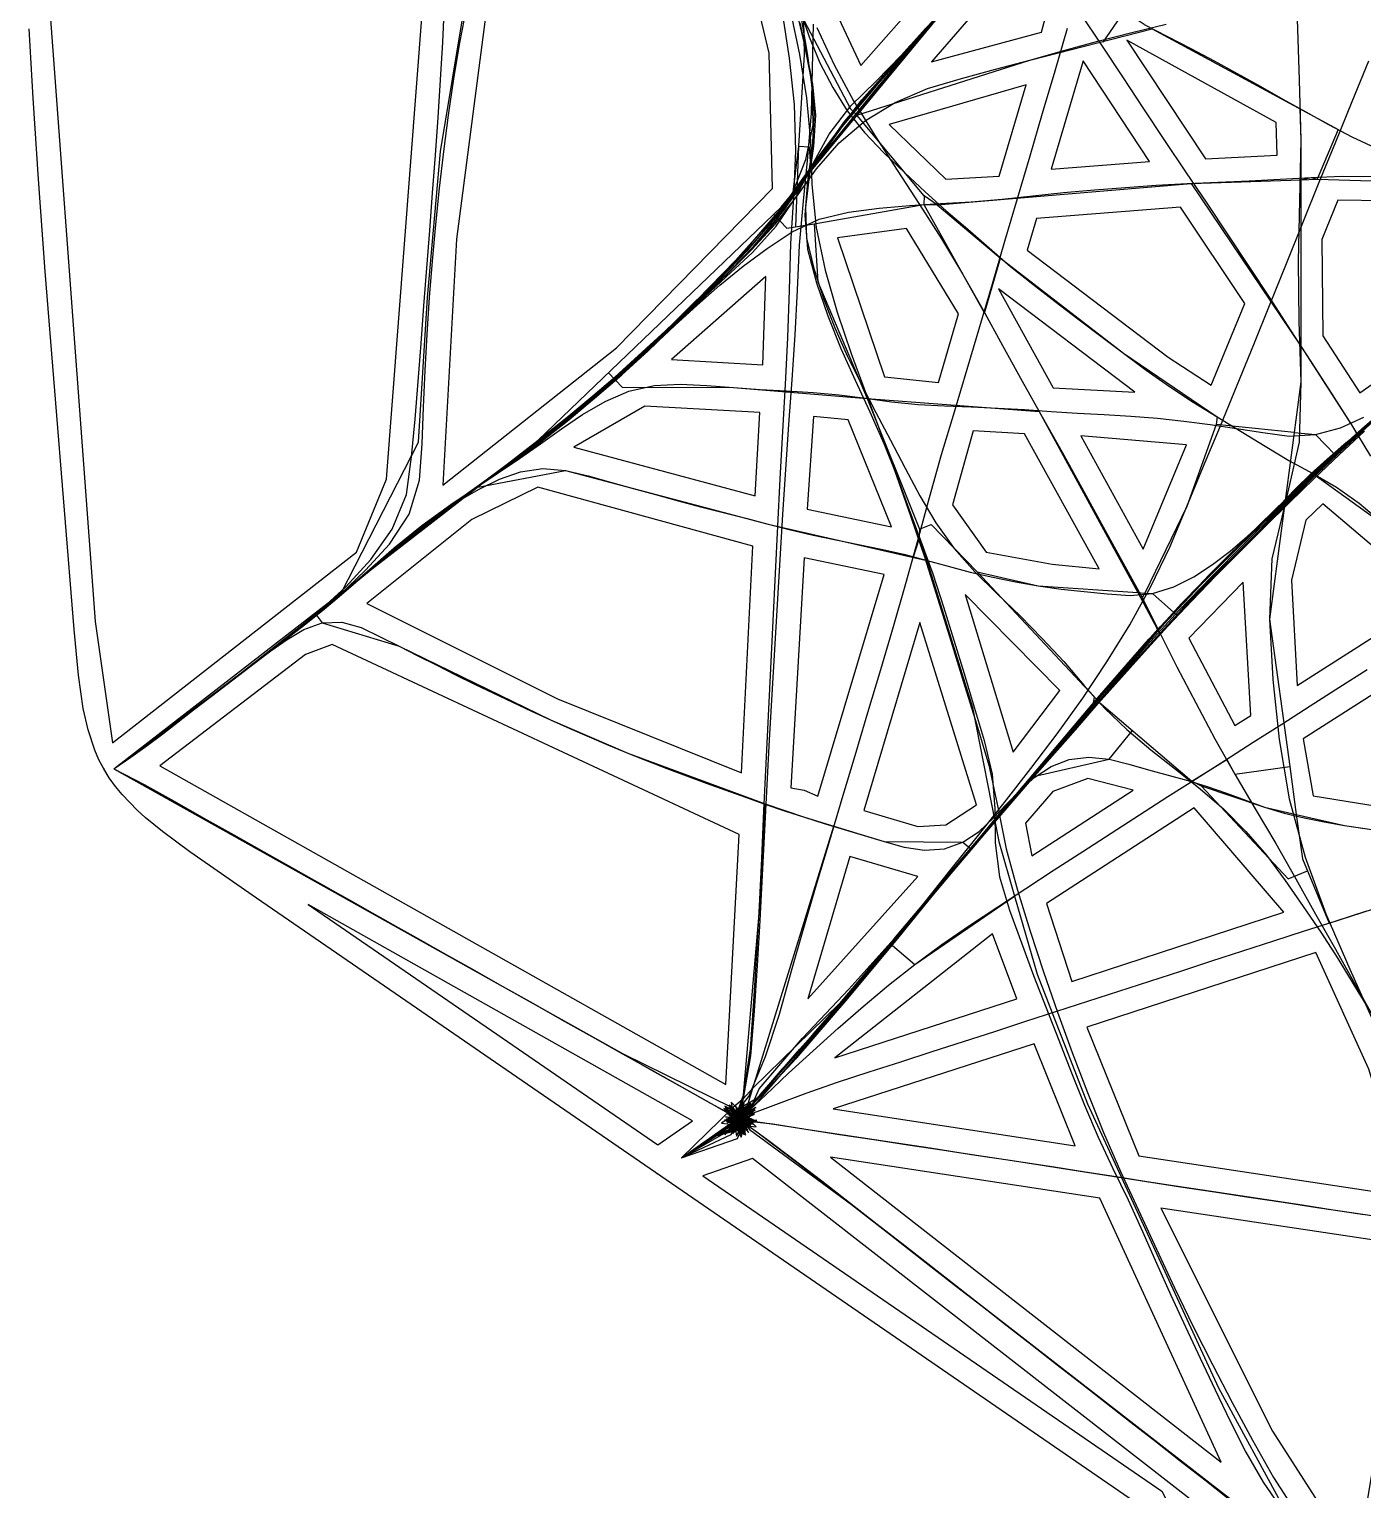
# Model space of a CAD drawing. Header units: metres. Extents: x 465982 to 489928, y 209046 to 231790.
# Drawn here: x 465996 to 469727, y 211962 to 216048 of the extents above; entities that cross this region are included whole.
import ezdxf

# ---------------------------------------------------------------- set-up
doc = ezdxf.new("R2010")
doc.units = ezdxf.units.M
for name, color, linetype in [('ANCHORS_OUTSIDE', 30, 'CONTINUOUS'), ('CELL', 1, 'CONTINUOUS'), ('WOOL_PARCELS', 32, 'CONTINUOUS'), ('WOOL_ROADS_L1', 30, 'CONTINUOUS'), ('WOOL_ROADS_L2', 94, 'CONTINUOUS'), ('WOOL_THREADS', 8, 'CONTINUOUS')]:
    doc.layers.add(name, color=color, linetype=linetype)

msp = doc.modelspace()

# ---------------------------------------------------------------- linework, layer by layer
at = {"layer": 'ANCHORS_OUTSIDE'}
for p in [(466204.87, 213978.6), (467753.828, 212845.966)]:
    msp.add_point(p, dxfattribs=at)
at = {"layer": 'CELL'}
msp.add_lwpolyline([(469102.9, 211918.48), (466631.87, 213617.31), (466445.94, 213746.5), (466368.99, 213803.42), (466320.6, 213843.02), (466297.79, 213863.61), (466255.92, 213906.92), (466237.2, 213929.85), (466220.16, 213953.73), (466204.87, 213978.6), (466191.35, 214004.49), (466179.57, 214031.38), (466160.84, 214087.93), (466147.47, 214147.57), (466134.13, 214240.93), (466122.16, 214368.91), (466040.84, 215370.47), (466021.74, 215629.13), (466006.92, 215855.58), (465996.15, 216049.79)], dxfattribs=at)
at = {"layer": 'WOOL_PARCELS'}
for points in [[(466228.987, 214052.098), (466912.104, 214585.482), (466996.104, 214789.184), (467096.611, 216104.144), (467059.265, 217641.478), (467007.015, 217883.869), (466839.611, 218045.415), (466686.237, 218079.959), (466386.252, 218044.647), (466010.471, 216694.172), (466180.521, 214391.293)], [(467153.148, 214772.806), (467638.658, 215156.524), (468075.852, 215602.976), (468066.03, 215981.611), (467933.584, 216535.77), (467793.674, 216897.535), (467617.613, 217242.124), (467590.96, 217121.899), (467279.53, 216134.273), (467191.605, 215460.649)], [(468323.043, 215946.967), (468627.657, 216293.006), (468289.99, 216461.814), (468253.958, 216094.387)], [(468520.087, 215957.091), (468827.869, 216040.322), (468846.054, 216105.893), (468758.479, 216232.58)], [(469286.876, 215685.618), (469487.249, 215695.459), (469484.713, 215787.587), (469067.019, 216017.402)], [(468855.299, 215656.581), (469130.178, 215678.504), (468944.453, 215959.542)], [(468560.128, 215628.464), (468709.726, 215637.241), (468784.699, 215892.915), (468402.151, 215781.599)], [(469718.798, 215031.243), (469904.387, 215161.83), (469869.333, 215561.711), (469788.74, 215568.155), (469657.023, 215569.762), (469612.15, 215459.714), (469615.202, 215190.114)], [(469182.826, 215130.412), (469302.96, 215052.593), (469396.509, 215281.355), (469217.228, 215550.634), (468814.219, 215518.491), (468787.859, 215430.098)], [(468539.543, 215060.338), (468595.928, 215252.38), (468449.927, 215490.515), (468257.23, 215464.291), (468388.412, 215075.618)], [(468048.591, 215109.615), (468056.78, 215356.083), (467793.185, 215124.077)], [(469088.865, 215033.014), (468707.774, 215322.171), (468861.09, 215045.388)], [(468027.302, 214742.392), (468040, 214975.499), (467718.278, 214993.717), (467519.504, 214878.591)], [(468408.048, 214656.231), (468287.237, 214955.672), (468190.222, 214964.388), (468172.736, 214705.241)], [(468857.837, 214552.019), (468988.936, 214538.399), (468780.715, 214916.661), (468637.219, 214924.866), (468578.638, 214717.544), (468673.289, 214585.27)], [(469112.119, 214593.296), (469233.674, 214885.791), (468937.665, 214910.215)], [(467989.005, 213967.789), (468020.567, 214601.93), (467419.01, 214766.791), (467234.761, 214676.677), (466941.053, 214441.437), (467473.826, 214174.891)], [(469543.295, 214211.904), (469820.908, 214389.031), (469824.937, 214541.849), (469614.695, 214720.751), (469567.163, 214674.512), (469526.994, 214506.507)], [(468163.708, 213918.883), (468202.561, 213902.133), (468387.693, 214522.787), (468163.763, 214569.215), (468127.063, 213926.044)], [(469368.875, 214100.194), (469413.308, 214128.693), (469392.675, 214501.572), (469240.451, 214344.499)], [(468748.55, 214025.954), (468879.522, 214197.939), (468614.327, 214467.197)], [(468481.821, 213817.547), (468560.129, 213822.609), (468645.852, 213878.674), (468488.142, 214388.886), (468330.868, 213862.614)], [(467945.3, 213095.859), (467982.183, 213795.46), (466843.218, 214326.433), (466769.015, 214299.138), (466361.439, 213987.674)], [(469801.762, 213868.69), (469810.301, 214222.819), (469560.333, 214063.405), (469587.756, 213903.84)], [(468801.175, 213735.627), (469084.822, 213919.452), (468957.408, 213952.32), (468859.829, 213915.411), (468783.224, 213826.954)], [(468913.156, 213384.304), (469505.785, 213577.718), (469254.858, 213869.509), (468841.959, 213601.917)], [(468174.145, 213335.963), (468481.632, 213677.357), (468291.694, 213734.061)], [(467755.099, 212926.633), (467851.965, 212994.652), (466776.316, 213599.545)], [(468250.204, 213170.367), (468759.146, 213335.166), (468690.543, 213517.062)], [(469852.032, 212782.138), (469743.565, 213138.499), (469595.453, 213465.62), (468955.006, 213256.6), (469100.038, 212895.929)], [(468921.949, 212924.363), (468807.656, 213209.493), (468244.867, 213027.525)], [(469747.629, 210839.884), (470172.041, 211649.243), (469753.251, 211539.252), (468019.206, 212888.404), (467880.732, 212840.26), (469164.407, 211957.735)], [(469331.126, 212039.574), (468991.049, 212777.61), (468237.467, 212892.551)], [(469711.247, 211756.303), (469858.593, 212645.059), (469161.682, 212750.055), (469474.385, 212126.248)]]:
    msp.add_lwpolyline(points, close=True, dxfattribs=at)
at = {"layer": 'WOOL_ROADS_L1'}
for points in [[(466232.993, 213979.307), (467420.291, 214898.749), (468099.41, 215550.849), (468580.187, 216131.993), (468735.063, 216305.869), (469090.35, 216694.874), (469626.413, 217233.225), (470207.66, 217717.548), (470221.647, 217733.05), (470499.558, 217888.681), (471025.266, 218196.893), (471557.602, 218429.884), (471722.456, 218513.099), (471987.552, 218654.72)], [(470829.526, 216057.184), (470763.686, 215880.378), (470721.544, 215896.431), (470559.75, 215726.973), (470503.228, 215659.765), (470324.228, 215489.149), (470310.547, 215466.563), (470254.623, 215407.393), (469750.799, 214948.937), (469712.962, 214912.051), (469649.22, 214857.842), (469507.054, 214711.321), (469264.293, 214474.664), (468989.596, 214165.285), (468970.908, 214152.431), (468805.578, 213958.035), (468697.766, 213837.66), (468263.276, 213322.369), (468020.871, 213085.908), (467993.885, 213056.173), (467964.184, 213030.61), (467820.512, 212890.461)]]:
    msp.add_lwpolyline(points, dxfattribs=at)
at = {"layer": 'WOOL_ROADS_L2'}
for points in [[(466868.48, 214470.586), (467084.884, 214892.982), (467110.334, 215298.019), (467146.911, 215706.471), (467213.951, 216111.3), (467239.222, 216199.971)], [(469115.147, 216061.375), (469059.573, 216098.586), (468999.192, 216011.627)], [(468148.787, 215721.296), (468164.683, 215977.928), (468162.723, 216073.988)], [(468162.723, 216073.988), (468293.951, 215825.215)], [(468311.447, 215807.533), (468795.275, 215961.901), (469137.615, 216049.553)], [(469137.615, 216049.553), (469658.293, 215767.804), (469599.007, 215628.736)], [(468293.951, 215825.215), (468311.447, 215807.533)], [(468499.686, 215582.585), (468311.447, 215807.533)], [(469550.526, 215826.469), (469553.306, 215737.661)], [(468133.711, 215592.311), (468148.787, 215721.296)], [(468140.424, 215495.757), (468148.787, 215721.296)], [(468148.787, 215721.296), (468178.413, 215718.917)], [(468178.413, 215718.917), (468182.751, 215651.589)], [(469553.306, 215737.661), (469553.289, 215627.162)], [(469553.289, 215627.162), (469582.525, 215633.838), (469599.007, 215628.736)], [(468536.022, 215556.766), (469246.978, 215617.075)], [(469246.978, 215617.075), (469553.289, 215627.162)], [(469246.978, 215617.075), (469553.218, 215161.298)], [(469553.289, 215627.162), (469553.218, 215161.298)], [(469553.289, 215627.162), (469599.007, 215628.736)], [(469599.007, 215628.736), (469903.051, 215619.721)], [(468192.261, 215504.013), (468498.708, 215557.709)], [(468536.022, 215556.766), (468499.686, 215582.585), (468498.708, 215557.709)], [(468498.708, 215557.709), (468536.022, 215556.766)], [(468498.708, 215557.709), (468668.456, 215253.403), (468713.671, 215408.009)], [(468536.022, 215556.766), (468713.671, 215408.009)], [(468078.146, 215530.432), (468115.286, 215491.753), (468192.261, 215504.013)], [(468192.261, 215504.013), (468202.715, 215341.786), (468340.44, 215015.286)], [(468713.671, 215408.009), (469057.107, 215141.694), (469319.297, 214963.578)], [(469553.218, 215161.298), (469553.203, 215061.674), (469534.574, 214920.246)], [(469553.218, 215161.298), (469694.891, 214941.559)], [(467616.278, 215086.939), (467654.871, 215046.747), (467966.358, 215046.025), (468340.44, 215015.286)], [(468340.44, 215015.286), (468821.73, 214978.631), (469097.538, 214472.036)], [(468340.44, 215015.286), (468486.77, 214649.995)], [(469534.574, 214920.246), (469317.139, 214942.325), (469234.462, 214712.596), (469116.895, 214470.733)], [(469319.297, 214963.578), (469317.139, 214942.325)], [(469694.891, 214941.559), (469712.962, 214912.051)], [(469534.574, 214920.246), (469465.726, 214397.563), (469522.433, 213985.701)], [(469534.574, 214920.246), (469594.296, 214914.182), (469649.22, 214857.842)], [(467251.005, 214767.227), (467496.002, 214814.149), (468063.403, 214663.619), (468507.161, 214562.076), (468634.715, 214150.464), (468708.748, 213775.398), (468752.885, 213622.757)], [(469593.464, 214800.844), (469841.051, 214622.822)], [(468486.77, 214649.995), (468519.512, 214662.161), (468648.419, 214529.753)], [(468507.161, 214562.076), (468486.162, 214623.411), (468468.842, 214570.844)], [(468486.77, 214649.995), (468486.162, 214623.411)], [(468648.419, 214529.753), (468818.554, 214490.822), (469097.538, 214472.036)], [(468648.419, 214529.753), (468975.756, 214180.376)], [(469097.538, 214472.036), (469116.895, 214470.733)], [(469097.538, 214472.036), (469159.334, 214356.454)], [(469108.009, 214452.452), (469116.895, 214470.733)], [(469116.895, 214470.733), (469138.705, 214469.264), (469206.249, 214409.292)], [(466795.726, 214413.664), (466815.537, 214387.846), (467030.966, 214322.097), (467454.814, 214115.984), (467670.724, 214023.319), (468055.291, 213881.193)], [(468989.596, 214165.285), (468975.756, 214180.376), (468970.908, 214152.431)], [(468989.596, 214165.285), (469248.914, 213944.621)], [(469017.123, 214006.308), (469082.825, 214085.953)], [(468805.578, 213958.035), (469017.123, 214006.308)], [(469248.914, 213944.621), (469346.94, 214005.559), (469368.862, 213964.557), (469522.433, 213985.701)], [(466232.993, 213979.307), (467655.686, 213182.15)], [(469522.433, 213985.701), (469540.88, 213851.728)], [(469248.914, 213944.621), (469274.288, 213931.143)], [(469274.288, 213931.143), (469518.485, 213671.289)], [(469274.288, 213931.143), (469452.36, 213872.109)], [(467993.885, 213056.173), (468040.205, 213595.087), (468055.291, 213881.193)], [(468055.291, 213881.193), (468164.71, 213843.639)], [(468164.71, 213843.639), (468247.518, 213818.343)], [(469452.36, 213872.109), (469540.88, 213851.728)], [(469540.88, 213851.728), (469557.959, 213727.679), (469632.996, 213547.314), (469880.466, 213627.402)], [(469540.88, 213851.728), (469675.939, 213820.631), (469878.042, 213790.481)], [(468020.871, 213085.908), (468247.518, 213818.343)], [(468247.518, 213818.343), (468387.544, 213775.57), (468608.323, 213773.841), (468629.642, 213755.821)], [(469518.485, 213671.289), (469572.134, 213693.608)], [(468405.019, 213490.067), (468473.799, 213431.932), (468752.885, 213622.757)], [(468752.885, 213622.757), (468815.976, 213404.567), (468956.983, 213041.371), (469323.04, 212246.785), (469508.6, 211905.805), (469538.676, 211869.699)], [(467655.686, 213182.15), (467964.184, 213030.61)], [(468007.167, 213042.566), (468020.871, 213085.908)], [(467964.184, 213030.61), (467991.846, 212998.998)], [(467991.846, 212998.998), (468007.167, 213042.566)], [(467971.917, 213007.443), (467947.102, 213013.947)], [(467971.917, 213007.443), (467991.846, 212998.998)], [(467991.846, 212998.998), (468011.198, 212969.673), (468296.641, 212760.179), (469492.129, 211830.926)]]:
    msp.add_lwpolyline(points, dxfattribs=at)
at = {"layer": 'WOOL_THREADS'}
for points in [[(467820.512, 212890.461), (467993.762, 213012.118), (468143.751, 213170.532), (468286.456, 213336.47), (468426.237, 213504.536), (468563.783, 213674.591), (468702.824, 213843.093), (468844.331, 214009.447), (468985.047, 214176.384), (469128.312, 214341.345), (469277.814, 214500.565), (469433.511, 214654.004), (469590.906, 214805.392), (469753.199, 214951.739), (469917.267, 215096.379), (470077.538, 215245.205), (470238.673, 215393.133), (470401.186, 215538.795), (470559.677, 215689.395), (470693.896, 215861.492), (470813.089, 216044.479), (470922.692, 216233.212)], [(466232.993, 213979.307), (466396.541, 214101.109), (466559.034, 214224.144), (466720.132, 214348.765), (466878.657, 214476.48), (467036.346, 214606.103), (467197.931, 214730.826), (467362.373, 214852.519), (467522.958, 214979.436), (467678.832, 215112.632), (467828.076, 215253.916), (467972.056, 215400.946), (468108.649, 215554.802), (468233.655, 215717.623), (468363.625, 215876.329), (468496.815, 216032.883), (468631.178, 216188.154)], [(466232.993, 213979.307), (466370.47, 214079.974), (466505.884, 214182.603), (466640.869, 214286.284), (466775.055, 214391.33), (466906.665, 214499.101), (467037.794, 214607.816), (467172.43, 214712.18), (467310.256, 214812.804), (467446.501, 214915.646), (467578.883, 215023.682), (467707.48, 215136.131), (467831.41, 215253.63), (467952.235, 215374.475), (468067.758, 215500.541), (468171.005, 215636.407), (468270.808, 215774.902), (468380.575, 215906.265), (468493.516, 216035.981), (468606.559, 216165.24)], [(466232.993, 213979.307), (466357.182, 214070.039), (466479.121, 214162.172), (466600.649, 214255.042), (466721.193, 214348.569), (466839.815, 214444.378), (466956.278, 214542.888), (467074.172, 214639.806), (467195.979, 214731.424), (467320.429, 214820.114), (467443.093, 214911.354), (467562.128, 215007.478), (467677.893, 215107.39), (467789.716, 215212.192), (467899.536, 215319.351), (468006.477, 215429.945), (468106.186, 215546.712), (468194.032, 215672.467), (468283.795, 215797.27), (468384.149, 215913.991), (468487.272, 216028.927), (468589.945, 216144.204)], [(466232.993, 213979.307), (466383.706, 214091.439), (466533.247, 214204.379), (466681.572, 214318.577), (466828.014, 214435.017), (466972.673, 214554.467), (467119.536, 214671.667), (467270.793, 214783.925), (467421.569, 214897.343), (467568.283, 215016.555), (467710.47, 215140.822), (467846.939, 215271.236), (467978.409, 215406.286), (468101.773, 215548.669), (468212.044, 215701.206), (468325.841, 215851.077), (468451.705, 215992.304), (468578.66, 216133.309)], [(466232.993, 213979.307), (466317.233, 214040.161), (466399.311, 214101.849), (466481.023, 214163.969), (466562.809, 214226.388), (466644.45, 214288.997), (466725.831, 214352.407), (466805.493, 214417.918), (466881.679, 214487.87), (466951.909, 214564.415), (467011.312, 214649.808), (467051.187, 214746.504), (467065.894, 214851.632), (467075.669, 214957.315), (467084.263, 215063.006), (467092.48, 215168.637), (467100.568, 215274.194), (467108.627, 215379.679), (467116.685, 215485.101), (467124.704, 215590.468), (467132.581, 215695.792), (467140.14, 215801.093), (467147.11, 215906.391), (467153.119, 216011.712), (467157.672, 216117.081)], [(466232.993, 213979.307), (466314.811, 214038.298), (466394.36, 214098.053), (466473.555, 214158.253), (466552.752, 214218.665), (466631.835, 214279.137), (466710.865, 214339.926), (466788.963, 214401.518), (466864.865, 214465.982), (466937.261, 214534.385), (467004.503, 214607.898), (467059.071, 214691.2), (467088.156, 214786.946), (467095.112, 214888.756), (467099.152, 214990.91), (467103.759, 215093.119), (467109.473, 215195.336), (467116.349, 215297.55), (467124.383, 215399.735), (467133.597, 215501.86), (467144.049, 215603.894), (467155.841, 215705.804), (467169.12, 215807.541), (467184.094, 215909.048), (467201.056, 216010.242), (467220.404, 216110.993)], [(467820.512, 212890.461), (467928.54, 212960.646), (468025.41, 212994.042), (467939.094, 213028.281), (468000.167, 212954.201), (467991.665, 213048.394), (467961.216, 212957.86), (468018.329, 213034.518), (467946.67, 212972.041), (468027.088, 213024.717), (467946.333, 212975.695), (468025.684, 213031.973), (467959.345, 212967.63), (467994.441, 213065.847), (468014.012, 213195.379), (468023.739, 213328.584), (468031.886, 213461.934), (468038.909, 213595.162), (468045.335, 213728.409), (468051.491, 213861.349), (468057.622, 213994.077), (468064.189, 214127.023), (468070.82, 214259.89), (468077.428, 214392.66), (468083.988, 214525.373), (468090.226, 214657.719), (468097.188, 214790.004), (468104.398, 214922.355), (468111.473, 215054.294), (468118.364, 215186.151), (468122.737, 215317.741), (468127.159, 215448.544), (468135.149, 215578.111), (468140.353, 215707.621), (468136.983, 215837.544), (468123.449, 215967.003), (468103.338, 216095.231)], [(467820.512, 212890.461), (467983.629, 213002.214), (468120.826, 213146.133), (468251.753, 213298.654), (468381.676, 213452.42), (468509.95, 213607.971), (468637.832, 213764.024), (468766.659, 213918.656), (468897.999, 214071.058), (469027.714, 214224.687), (469159.586, 214376.414), (469297.565, 214522.242), (469439.739, 214663.753), (469583.469, 214803.524), (469732.603, 214937.475), (469885.193, 215068.239), (470034.775, 215202.905), (470183.594, 215338.681), (470334.741, 215472.25), (470487.309, 215604.444), (470623.545, 215751.727), (470737.412, 215916.594), (470840.924, 216088.324)], [(468126.035, 216097.226), (468150.679, 215977.39), (468170.749, 215856.754), (468181.39, 215735.533), (468185.607, 215614.298), (468197.328, 215493.782), (468223.244, 215374.619), (468256.239, 215257.111), (468295.291, 215141.405), (468337.494, 215027.05), (468380.711, 214913.275), (468422.694, 214798.918), (468462.597, 214683.974), (468501.346, 214568.932), (468538.51, 214453.451), (468574.449, 214337.334), (468610.285, 214221.265), (468646.161, 214105.202), (468680.734, 213988.83), (468705.859, 213872.159), (468728.799, 213755.456), (468761.227, 213639.909), (468796.367, 213525.181), (468833.702, 213411.066), (468872.729, 213297.89), (468913.561, 213185.308), (468956.34, 213073.181), (469001.082, 212961.914), (469049.231, 212852.499), (469099.728, 212744.148), (469149.526, 212635.189), (469200.294, 212526.806), (469252.404, 212419.134), (469306.008, 212312.199), (469361.2, 212206.001), (469418.232, 212100.771), (469477.455, 211996.838), (469541.874, 211896.225)], [(468141.677, 216102.438), (468163.672, 216007.091), (468182.504, 215911.212), (468192.288, 215814.402), (468186.83, 215718.291), (468173.782, 215623.349), (468165.906, 215528.215), (468173.032, 215432.499), (468198.569, 215338.482), (468230.419, 215246.206), (468266.628, 215155.382), (468306.534, 215066.331), (468347.428, 214977.946), (468386.645, 214888.868), (468423.164, 214798.353), (468456.973, 214706.86), (468490.491, 214615.695), (468523.637, 214524.457), (468554.321, 214432.128), (468583.086, 214338.744), (468611.59, 214245.31), (468639.988, 214151.954), (468667.463, 214058.359), (468690.511, 213963.804), (468697.966, 213868.096), (468698.038, 213772.428), (468710.838, 213677.221), (468738.875, 213584.051), (468771.671, 213492.366), (468806.144, 213400.962), (468841.1, 213310.006), (468876.723, 213219.454), (468912.419, 213128.733), (468948.678, 213038.276), (468986.378, 212948.336), (469027.926, 212860.474), (469070.473, 212773.295), (469110.703, 212684.744), (469150.031, 212595.58), (469189.91, 212506.601), (469230.716, 212418.042), (469272.144, 212329.835), (469313.825, 212241.873), (469356.086, 212154.198), (469399.596, 212067.188), (469448.255, 211983.153), (469502.77, 211902.911)], [(468153.462, 216100.435), (468178.387, 216026.508), (468207.929, 215954.283), (468244.057, 215885.444), (468284.329, 215819.626), (468332.84, 215759.22), (468387.376, 215702.341), (468444.458, 215647.008), (468502.619, 215593.069), (468561.803, 215540.475), (468621.778, 215488.748), (468681.567, 215436.649), (468741.668, 215384.672), (468803.548, 215334.684), (468866.751, 215286.079), (468930.143, 215237.792), (468993.586, 215189.654), (469057.107, 215141.694), (469120.877, 215094.082), (469185.867, 215048.383), (469252.355, 215005.314), (469319.297, 214963.578), (469386.632, 214922.734), (469453.882, 214881.659), (469520.158, 214841.341), (469587.222, 214805.332), (469653.343, 214767.41), (469716.383, 214722.449), (469776.08, 214671.65)], [(468936.753, 216091.555), (468995.774, 216003.301), (469054.613, 215914.721), (469113.301, 215825.915), (469172.058, 215737.245), (469231.189, 215649.091), (469290.528, 215561.203), (469349.634, 215473.007), (469408.511, 215384.574), (469466.507, 215295.79), (469523.995, 215206.856), (469581.874, 215118.208), (469639.699, 215029.529), (469694.891, 214941.559), (469748.479, 214853.34)], [(466232.993, 213979.307), (466343.698, 214059.84), (466452.35, 214141.848), (466560.329, 214224.183), (466668.013, 214306.776), (466774.932, 214390.229), (466879.289, 214476.347), (466982.533, 214564.706), (467087.59, 214650.739), (467196.248, 214731.811), (467307.423, 214810.136), (467417.035, 214890.56), (467523.514, 214975.302), (467628.192, 215062.868), (467730.053, 215153.368), (467829.012, 215247.223), (467927.002, 215342.487), (468022.746, 215439.969), (468109.597, 215544.907), (468185.752, 215657.707), (468264.093, 215769.192), (468351.969, 215873.636), (468442.531, 215976.123), (468532.572, 216079.421)], [(466232.993, 213979.307), (466314.818, 214038.381), (466394.444, 214098.197), (466473.727, 214158.449), (466553.003, 214218.933), (466632.164, 214279.525), (466711.283, 214340.457), (466789.629, 214402.056), (466866.452, 214465.778), (466941.944, 214531.18), (467018.095, 214595.974), (467096.164, 214658.511), (467176.601, 214717.851), (467258.88, 214775.039), (467341.138, 214832.497), (467421.478, 214891.97), (467500.22, 214953.965), (467577.202, 215018.184), (467653.085, 215083.703), (467727.617, 215151.168), (467800.333, 215220.677), (467872.823, 215290.324), (467945.112, 215359.762), (468016.095, 215430.426), (468080.4, 215506.625), (468132.512, 215591.308), (468169.114, 215683.505), (468189.115, 215780.998), (468187.866, 215880.915), (468173.45, 215980.16), (468157.074, 216079.031)], [(466232.993, 213979.307), (466311.871, 214036.297), (466388.555, 214093.839), (466464.708, 214151.633), (466540.579, 214209.449), (466616.282, 214267.289), (466691.799, 214325.226), (466766.675, 214383.537), (466840.423, 214442.846), (466912.667, 214504.028), (466984.099, 214566.373), (467056.813, 214627.204), (467132.001, 214685.429), (467209.814, 214740.727), (467288.522, 214795.136), (467366.782, 214851.076), (467443.501, 214909.411), (467518.649, 214969.975), (467593.267, 215031.538), (467666.503, 215094.734), (467738.049, 215160.519), (467808.101, 215228.106), (467878.243, 215295.829), (467948.398, 215363.421), (468017.809, 215431.659), (468082.905, 215503.322), (468142.481, 215579.355), (468198.905, 215657.376), (468261.632, 215730.657), (468335.613, 215793.243), (468419.089, 215843.628), (468509.207, 215882.731), (468604.198, 215910.372), (468699.753, 215936.07), (468795.275, 215961.901), (468890.348, 215988.786), (468985.531, 216014.743), (469081.122, 216038.945), (469177.202, 216061.94)], [(466232.993, 213979.307), (466330.244, 214049.699), (466425.293, 214121.34), (466520.225, 214193.689), (466614.669, 214265.885), (466708.763, 214338.272), (466801.954, 214411.685), (466893.163, 214487.752), (466983.405, 214565.734), (467075.275, 214641.725), (467170.487, 214713.286), (467268.319, 214781.666), (467365.846, 214850.825), (467461.142, 214923.281), (467553.989, 214998.995), (467645.126, 215076.754), (467734.228, 215156.974), (467821.003, 215239.883), (467907.489, 215323.538), (467992.983, 215408.103), (468073.761, 215496.796), (468144.846, 215592.977), (468209.071, 215693.616), (468278.286, 215791.044), (468357.16, 215881.482), (468437.553, 215971.108), (468516.902, 216061.763)], [(466232.993, 213979.307), (466315.1, 214037.985), (466394.676, 214097.857), (466473.847, 214158.248), (466553.093, 214218.752), (466632.348, 214279.202), (466711.673, 214339.835), (466790.189, 214401.191), (466866.757, 214465.221), (466941.513, 214531.484), (467016.964, 214597.082), (467094.768, 214659.906), (467175.576, 214718.701), (467258.721, 214774.575), (467341.723, 214830.87), (467422.447, 214889.722), (467501.133, 214951.645), (467577.938, 215015.928), (467653.703, 215081.381), (467727.962, 215148.845), (467800.197, 215218.439), (467872.737, 215287.532), (467946.046, 215355.569), (468019.154, 215423.859), (468085.945, 215497.549), (468141.818, 215579.439), (468186.644, 215667.535), (468234.335, 215754.346), (468294.282, 215833.456), (468365.752, 215903.365), (468436.012, 215975.286), (468503.372, 216050.127)], [(466232.993, 213979.307), (466409.507, 214111.205), (466584.93, 214244.772), (466759.032, 214380.712), (466930.693, 214519.227), (467102.853, 214657.116), (467279.469, 214789.404), (467454.738, 214923.852), (467624.385, 215065.479), (467787.092, 215214.68), (467943.933, 215370.286), (468092.312, 215533.833), (468226.911, 215708.534), (468365.732, 215880.315), (468508.137, 216049.72)], [(467820.512, 212890.461), (467925.785, 212957.887), (468019.399, 212987.247), (467945.32, 213032.936), (467995.059, 212956.398), (467991.261, 213045.452), (467965.865, 212958.517), (468009.574, 213037.021), (467956.484, 212964.113), (468013.966, 213033.576), (467954.999, 212965.688), (468014.201, 213034.131), (467957.75, 212964.827), (468009.577, 213040.124), (467967.998, 212962.755), (467994.721, 213056.572), (468014.559, 213176.359), (468024.867, 213302.235), (468033.135, 213428.508), (468040.604, 213554.988), (468047.623, 213681.443), (468054.105, 213807.878), (468060.73, 213933.988), (468067.579, 214060.301), (468074.626, 214186.561), (468081.828, 214312.774), (468089.184, 214438.966), (468096.754, 214565.068), (468104.664, 214690.774), (468112.898, 214816.511), (468121.374, 214942.135), (468130.302, 215067.565), (468139.078, 215193.127), (468145.733, 215318.485), (468151.003, 215443.654), (468161.824, 215567.31), (468174.43, 215690.255), (468184.183, 215813.358), (468187.465, 215937.65), (468189.789, 216062.234)], [(467820.512, 212890.461), (467923.543, 212956.21), (468014.734, 212982.072), (467953.111, 213038.433), (467987.527, 212957.306), (467995.651, 213042.627), (467964.133, 212961.209), (468009.927, 213034.507), (467955.196, 212967.083), (468016.679, 213028.225), (467947.945, 212975.398), (468025.434, 213014.678), (467941.225, 212994.734), (468028.202, 212991.699), (467943.766, 213005.689), (468032.014, 212995.856), (467949.175, 212988.903), (468009.499, 213062.521), (468056.402, 213174.088), (468095.371, 213292.275), (468128.488, 213413.485), (468162.732, 213534.585), (468198.359, 213655.242), (468234.529, 213775.657), (468270.568, 213895.797), (468306.626, 214016.161), (468342.592, 214136.514), (468378.481, 214256.831), (468414.238, 214377.139), (468448.946, 214497.533), (468482.125, 214617.868), (468514.677, 214738.294), (468548.619, 214858.416), (468584.543, 214977.875), (468620.403, 215097.225), (468655.537, 215216.889), (468690.523, 215336.368), (468725.375, 215455.695), (468760.874, 215574.735), (468796.31, 215693.721), (468831.291, 215813.014), (468866.324, 215932.061), (468900.541, 216050.931)], [(468151.821, 216066.578), (468170.599, 215980.795), (468187.445, 215894.466), (468195.373, 215807.468), (468189.995, 215721.007), (468177.651, 215635.559), (468167.518, 215549.995), (468170.384, 215463.646), (468191.04, 215378.689), (468217.92, 215295.107), (468249.794, 215213.292), (468285.626, 215132.917), (468324.143, 215053.938), (468364.79, 214976.147), (468405.793, 214898.414), (468446.332, 214820.213), (468487.917, 214742.711), (468532.301, 214666.832), (468583.35, 214595.492), (468641.511, 214529.736), (468704.403, 214468.167), (468767.923, 214407.004), (468829.928, 214344.048), (468890.094, 214279.165), (468946.61, 214212.778), (469004.453, 214149.084), (469067.084, 214089.375), (469134.133, 214032.219), (469203.168, 213977.973), (469271.589, 213923.406), (469337.677, 213865.812), (469399.99, 213803.797), (469457.366, 213737.077), (469509.933, 213666.368), (469560.183, 213594.284), (469609.255, 213521.628), (469657.128, 213448.226), (469703.066, 213373.168), (469748.63, 213297.961)], [(468199.166, 216052.961), (468248, 215948.755), (468302.019, 215848.322), (468361.624, 215751.064), (468423.918, 215654.366), (468486.477, 215558.277), (468547.86, 215461.69), (468607.17, 215363.628), (468663.775, 215264.168), (468718.689, 215163.795), (468774.102, 215063.758), (468829.903, 214964.207), (468885.763, 214864.682), (468941.046, 214764.735), (468996.1, 214664.723), (469051.076, 214564.722), (469105.898, 214465.177), (469156.567, 214364.985), (469206.758, 214264.186), (469259.703, 214163.466), (469313.087, 214063.025), (469368.862, 213964.557), (469426.221, 213867.109), (469483.606, 213769.769), (469539.317, 213671.209), (469594.979, 213572.827), (469650.725, 213474.692), (469705.982, 213376.013), (469761.025, 213277.306)], [(469115.147, 216061.375), (469180.633, 216028.266), (469245.894, 215994.662), (469310.692, 215960.025), (469375.134, 215924.57), (469439.469, 215888.966), (469503.484, 215853.002), (469567.417, 215817.119), (469631.228, 215781.33), (469696.066, 215747.517), (469762.463, 215716.77)], [(469543.046, 216076.089), (469548.652, 215906.754), (469553.306, 215737.661), (469549.999, 215568.71), (469545.633, 215399.608), (469547.546, 215230.564), (469553.203, 215061.674), (469548.562, 214892.949), (469511.219, 214729.483), (469472.205, 214566.308), (469465.726, 214397.563), (469475.061, 214228.867), (469492.568, 214061.001), (469521.154, 213894.666), (469565.877, 213732.235), (469623.33, 213573.639), (469690.38, 213418.87), (469759.999, 213265.109)], [(467820.512, 212890.461), (467922.744, 212955.664), (468012.894, 212980.771), (467955.272, 213039.347), (467986.333, 212958.121), (467995.621, 213042.026), (467964.995, 212961.592), (468008.547, 213034.764), (467956.339, 212966.964), (468015.905, 213028.082), (467948.013, 212976.184), (468025.056, 213013.18), (467941.585, 212995.716), (468027.205, 212991.791), (467943.835, 213005.515), (468030.329, 212994.42), (467948.26, 212991.278), (468023.785, 213046.534), (468102.034, 213133.741), (468181.775, 213225.421), (468261.239, 213317.808), (468340.223, 213410.683), (468418.462, 213504.304), (468495.668, 213598.79), (468572.07, 213693.814), (468648.21, 213788.622), (468723.509, 213883.933), (468798.126, 213980.148), (468872.181, 214077.394), (468943.311, 214176.734), (469011.049, 214278.211), (469075.065, 214382.288), (469133.975, 214488.946), (469186.858, 214599.167), (469234.462, 214712.596), (469281.652, 214826.148), (469328.741, 214939.11), (469375.384, 215052.177), (469421.873, 215165.859), (469467.674, 215279.548), (469513.09, 215393.238), (469558.825, 215506.899), (469605.025, 215620.201), (469651.311, 215733.236), (469697.433, 215846.46), (469743.587, 215959.967)], [(466232.993, 213979.307), (466301.711, 214028.076), (466368.309, 214077.124), (466433.422, 214127.087), (466498.695, 214177.236), (466564.308, 214227.522), (466630.028, 214277.893), (466695.841, 214328.485), (466761.189, 214379.359), (466825.606, 214430.971), (466889.083, 214484.245), (466951.999, 214538.856), (467015.678, 214592.991), (467080.382, 214645.887), (467146.913, 214696.224), (467215.187, 214744.324), (467284.003, 214791.678), (467352.483, 214840.109), (467419.67, 214890.144), (467485.647, 214942.053), (467550.662, 214995.496), (467615.051, 215049.517), (467678.545, 215104.486), (467740.901, 215161.224), (467802.452, 215219.131), (467864.538, 215276.392), (467927.811, 215332.082), (467993.051, 215385.134), (468060.427, 215435.225), (468130.173, 215481.197), (468205.914, 215516.659), (468288.559, 215536.367), (468374.151, 215548.015), (468459.945, 215555.023), (468545.739, 215560.311), (468631.755, 215565.358), (468717.754, 215573.068), (468803.659, 215582.196), (468889.729, 215591.093), (468976.137, 215598.812), (469062.636, 215605.711), (469149.266, 215611.737), (469235.817, 215616.517), (469322.477, 215620.092), (469409.223, 215624.352), (469495.967, 215629.037), (469582.525, 215633.838), (469669.159, 215636.812), (469756.053, 215635.752)], [(466232.993, 213979.307), (466293.124, 214021.932), (466351.27, 214064.588), (466407.869, 214107.823), (466464.506, 214151.206), (466520.993, 214194.419), (466577.157, 214237.354), (466633.624, 214280.516), (466690.268, 214323.853), (466746.471, 214367.206), (466802.306, 214411.243), (466857.29, 214456.578), (466911.316, 214502.987), (466964.709, 214550.263), (467018.666, 214597.02), (467073.908, 214642.348), (467130.63, 214685.575), (467189.099, 214727.009), (467248.785, 214767.145), (467308.226, 214807.173), (467367.317, 214847.566), (467426.074, 214888.668), (467484.989, 214930.062), (467544.442, 214970.684), (467606.986, 215006.909), (467673.378, 215035.694), (467744.145, 215051.565), (467817.492, 215055.4), (467891.943, 215051.184), (467966.358, 215046.025), (468040.658, 215040.752), (468114.76, 215036.401), (468188.844, 215031.976), (468262.458, 215025.362), (468335.659, 215015.819), (468408.824, 215006.018), (468482.578, 214998.561), (468556.989, 214994.636), (468631.389, 214991.378), (468705.903, 214988.242), (468780.372, 214983.983), (468854.76, 214979.098), (468929.204, 214974.395), (469003.78, 214970.344), (469078.323, 214966.031), (469152.62, 214959.901), (469226.637, 214951.515), (469300.334, 214942.174), (469373.815, 214931.425), (469447.413, 214920.153), (469521.315, 214910.111), (469594.296, 214914.182), (469664.32, 214932.742), (469729.926, 214962.824)], [(467820.512, 212890.461), (467977.915, 212945.187), (468038.054, 213083.923), (468159.848, 213225.857), (468288.765, 213362.821), (468414.564, 213502.492), (468536.13, 213645.788), (468657.713, 213788.619), (468778.948, 213931.676), (468901.659, 214073.801), (469023.189, 214217.055), (469146.538, 214358.979), (469274.937, 214496.017), (469408.197, 214628.569), (469542.502, 214760.089), (469680.532, 214887.407), (469821.589, 215011.589)], [(467820.512, 212890.461), (467906.029, 212946.908), (467966.035, 212984.653), (468012.914, 213022.993), (467968.06, 212975.49), (467998.413, 213028.988), (467978.775, 212968.38), (467980.401, 213030.503), (467994.277, 212969.007), (467965.592, 213024.595), (468005.002, 212975.695), (467958.431, 213017.816), (468008.99, 212980.583), (467956.374, 213014.835), (468010.334, 212982.662), (467955.357, 213012.935), (468011.281, 212984.373), (467954.801, 213011.827), (468011.198, 212984.043), (467956.338, 213014.268), (468008.223, 212978.34), (467963.336, 213021.587), (467995.621, 212966.984), (467982.067, 213026.87), (467962.773, 212964.823), (467995.118, 213015.404), (468042.477, 213066.879), (468107.863, 213142.433), (468176.018, 213220.824), (468244.239, 213299.503), (468312.503, 213378.29), (468380.561, 213457.515), (468448.351, 213537.249), (468515.754, 213617.388), (468583.12, 213697.653), (468650.585, 213777.52), (468718.167, 213856.966), (468786.258, 213935.668), (468855.162, 214014.087), (468923.981, 214092.484), (468992.432, 214171.181), (469061.489, 214249.431), (469130.849, 214326.962), (469201.218, 214403.553), (469272.858, 214478.78), (469345.693, 214552.83), (469418.649, 214626.313), (469491.698, 214699.434), (469564.93, 214771.824), (469639.064, 214842.573), (469713.804, 214912.206), (469788.894, 214980.817)], [(466232.993, 213979.307), (466285.116, 214015.812), (466335.182, 214052.218), (466383.643, 214089.275), (466431.628, 214126.11), (466479.77, 214162.955), (466528.077, 214199.881), (466576.149, 214236.646), (466624.508, 214273.598), (466672.899, 214310.433), (466721.452, 214347.337), (466769.797, 214384.444), (466816.888, 214422.287), (466863.614, 214461.27), (466909.765, 214501.308), (466955.668, 214542.267), (467002.132, 214582.7), (467049.394, 214622.266), (467098.139, 214660.596), (467148.536, 214696.769), (467200.82, 214730.456), (467255.346, 214761.544), (467311.539, 214789.027), (467370.541, 214809.799), (467432.557, 214819.051), (467496.002, 214814.149), (467559.384, 214798.427), (467622.387, 214780.971), (467685.38, 214763.461), (467748.418, 214746.185), (467811.466, 214729.175), (467874.543, 214712.407), (467937.675, 214695.982), (468000.725, 214679.868), (468063.403, 214663.619), (468126.078, 214647.998), (468189.028, 214633.035), (468252.583, 214619.422), (468316.221, 214606.228), (468379.894, 214593.367), (468442.81, 214579.324), (468504.832, 214563.079), (468566.534, 214546.003), (468628.73, 214529.705), (468691.667, 214515.352), (468754.924, 214502.286), (468818.554, 214490.822), (468882.614, 214481.89), (468947.039, 214475.197), (469011.438, 214468.756), (469075.648, 214463.726), (469138.705, 214469.264), (469198.51, 214487.815), (469254.027, 214516.28), (469306.309, 214550.456), (469356.222, 214588.091), (469403.781, 214628.746), (469449.434, 214671.433), (469493.549, 214715.618), (469536.764, 214760.588), (469581.168, 214804.192), (469627.354, 214845.852), (469674.091, 214886.738), (469722.421, 214925.711), (469772.658, 214962.48)], [(467820.512, 212890.461), (467936.134, 212966.865), (468029.173, 213032.485), (467942.331, 212955.291), (468018.002, 213037.438), (468105.75, 213138.148), (468196.769, 213241.267), (468287.698, 213344.923), (468377.484, 213449.303), (468465.847, 213555.264), (468552.854, 213662.226), (468640.599, 213768.146), (468728.453, 213873.33), (468818.055, 213977.39), (468908.52, 214081.001), (468997.886, 214185.691), (469088.313, 214290.037), (469179.5, 214393.791), (469274.174, 214494.181), (469372.038, 214591.476), (469470.148, 214688.77), (469568.251, 214786.385), (469669.042, 214880.561), (469772.928, 214971.57)], [(467820.512, 212890.461), (467945.754, 212962.922), (468036.738, 213050.01), (468135.462, 213165.112), (468234.261, 213281.175), (468333.781, 213396.801), (468431.938, 213513.525), (468528.352, 213631.858), (468625.271, 213749.601), (468722.741, 213866.419), (468822.266, 213981.572), (468922.322, 214096.072), (469019.559, 214212.84), (469117.951, 214328.942), (469219.813, 214441.922), (469326.885, 214550.391), (469435.512, 214657.371), (469543.894, 214764.326), (469655.287, 214867.991), (469769.65, 214968.349)], [(467820.512, 212890.461), (467929.321, 212961.93), (468028.449, 212993.693), (467941.854, 213035.092), (467988.218, 212948.685), (468014.578, 213042.364), (467933.291, 212987.301), (468029.859, 212977.241), (467960.011, 213046.347), (467975.26, 212951.317), (468021.547, 213043.341), (468103.072, 213139.412), (468189.066, 213236.918), (468275.155, 213334.919), (468360.53, 213433.47), (468445.154, 213533.07), (468528.87, 213633.303), (468612.81, 213733.156), (468696.898, 213832.512), (468781.555, 213931.065), (468867.565, 214028.81), (468953.214, 214127.382), (469038.156, 214226.616), (469124.113, 214324.994), (469212.106, 214421.626), (469303.001, 214515.727), (469395.313, 214608.23), (469487.751, 214700.181), (469580.646, 214791.334), (469675.221, 214880.601), (469771.629, 214967.918)], [(467820.512, 212890.461), (467959.979, 212956.241), (468041.404, 213067.156), (468151.997, 213194.673), (468265.122, 213320.687), (468376.795, 213448.291), (468486.104, 213578.208), (468592.697, 213710.123), (468700.706, 213840.687), (468811.006, 213969.326), (468922.534, 214097.377), (469031.546, 214227.414), (469142.236, 214356.122), (469258.029, 214479.977), (469379.344, 214599.013), (469501.566, 214717.187), (469624.917, 214834.246), (469750.817, 214948.453)], [(467820.512, 212890.461), (467914.43, 212951.334), (467993.976, 212972.93), (467989.277, 213044.951), (467962.252, 212971.506), (468017.379, 213021.542), (467946.548, 212992.776), (468021.639, 212989.783), (467951.316, 213018.725), (468006.617, 212967.493), (467973.031, 213035.442), (467979.29, 212960.369), (468002.891, 213032.541), (467955.182, 212973.833), (468020.586, 213012.396), (467946.31, 212998.598), (468021.273, 212984.551), (467954.58, 213017.765), (468009.007, 212961.891), (467962.134, 213016.798), (468034.08, 213059.948), (468108.751, 213143.204), (468184.834, 213230.071), (468261.077, 213317.141), (468337.006, 213404.573), (468412.371, 213492.314), (468487.085, 213580.585), (468561.055, 213669.3), (468635.082, 213757.39), (468708.956, 213844.657), (468783.51, 213931.174), (468859.009, 214017.213), (468934.616, 214103.371), (469009.71, 214189.64), (469085.746, 214275.593), (469162.476, 214361.059), (469240.6, 214444.949), (469320.252, 214527.39), (469400.765, 214608.849), (469481.431, 214689.747), (469562.387, 214769.795), (469644.614, 214847.998), (469727.819, 214925.118)], [(467820.512, 212890.461), (467902.547, 212944.805), (467958.073, 212981.052), (468006.28, 213004.557), (467956.808, 213000.271), (468005.502, 212985.907), (467967.091, 213018.346), (467990.043, 212973.374), (467987.707, 213023.784), (467969.023, 212976.911), (468005.546, 213011.712), (467957.988, 212994.838), (468008.294, 212991.569), (467962.443, 213012.661), (467998.527, 212977.42), (467976.018, 213022.605), (467982.204, 212972.635), (467993.531, 213021.885), (467966.399, 212979.255), (468005.587, 213011.088), (467958.873, 212991.899), (468008.845, 212998.638), (467958.511, 213002.389), (468007.356, 212989.773), (467960.99, 213009.699), (468004.125, 212983.525), (467964.948, 213015.36), (467998.871, 212978.01), (467971.924, 213020.724), (467989.824, 212973.592), (467982.801, 213023.621), (467977.967, 212973.386), (467994.3, 213021.108), (467968.326, 212977.622), (468000.875, 213018.317), (468042.511, 213066.221), (468103.12, 213136.231), (468166.494, 213209.145), (468230.018, 213282.178), (468293.608, 213355.28), (468356.842, 213428.441), (468419.843, 213501.947), (468482.463, 213575.791), (468544.614, 213649.962), (468606.941, 213723.576), (468669.214, 213796.84), (468731.569, 213869.948), (468794.631, 213942.766), (468858.649, 214015.564), (468922.803, 214088.4), (468986.823, 214161.449), (469051.417, 214234.21), (469116.415, 214306.521), (469181.826, 214378.429), (469248.184, 214449.03), (469315.692, 214518.687), (469383.866, 214587.412), (469452.502, 214655.738), (469521.401, 214723.737), (469590.729, 214791.179), (469660.772, 214857.826), (469731.657, 214923.705)], [(466232.993, 213979.307), (466280.364, 214011.868), (466325.859, 214044.217), (466369.761, 214077.061), (466412.417, 214110.6), (466455.283, 214143.952), (466498.21, 214176.992), (466541.476, 214210.087), (466584.742, 214243.093), (466628.389, 214276.181), (466672.406, 214308.949), (466717.351, 214340.648), (466764.404, 214369.036), (466815.537, 214387.846), (466870.458, 214389.308), (466925, 214374.3), (466978.264, 214348.78), (467030.966, 214322.097), (467083.622, 214295.282), (467136.293, 214268.625), (467189.019, 214242.246), (467241.868, 214216.199), (467294.857, 214190.522), (467348.004, 214165.244), (467401.322, 214140.388), (467454.814, 214115.984), (467508.497, 214092.064), (467562.379, 214068.635), (467616.452, 214045.71), (467670.724, 214023.319), (467725.175, 214001.43), (467779.799, 213980.033), (467834.636, 213959.192), (467889.665, 213938.909), (467944.849, 213919.098), (467999.683, 213899.438), (468054.361, 213879.903), (468109.3, 213861.187), (468164.71, 213843.639), (468220.331, 213826.381), (468275.945, 213809.328), (468331.619, 213792.265), (468387.544, 213775.57), (468443.981, 213760.305), (468500.618, 213751.429), (468556.35, 213755.032), (468608.323, 213773.841), (468653.858, 213803.622), (468693.262, 213840.926), (468730.372, 213880.281), (468768.042, 213919.555), (468808.948, 213955.278), (468854.808, 213985.351), (468905.914, 214004.682), (468960.882, 214012.005), (469017.123, 214006.308), (469072.732, 213991.964), (469127.808, 213976.513), (469182.6, 213961.092), (469237.455, 213946.136), (469291.617, 213929.336), (469345.216, 213910.914), (469398.617, 213891.286), (469452.36, 213872.109), (469506.955, 213855.187), (469562.553, 213841.494), (469618.998, 213830.346), (469675.939, 213820.631), (469733.108, 213811.767)], [(467820.512, 212890.461), (467897.256, 212941.195), (467947.146, 212973.006), (467988.882, 212984.48), (467982.762, 213021.469), (467978.135, 212980.959), (467991.449, 213017.169), (467975.355, 212980.736), (467991.483, 213016.363), (467976.341, 212979.892), (467989.168, 213017.015), (467979.405, 212978.822), (467984.903, 213017.78), (467984.624, 212978.386), (467979.059, 213017.336), (467990.603, 212979.696), (467973.569, 213015.16), (467995.44, 212982.44), (467969.577, 213012.099), (467998.614, 212985.524), (467967.004, 213008.967), (468000.794, 212988.778), (467965.259, 213005.713), (468002.262, 212992.261), (467964.085, 213001.851), (468003.065, 212996.346), (467963.712, 212997.718), (468003.005, 213000.347), (467964.103, 212994.23), (468002.468, 213003.101), (467964.579, 212992.39), (468002.164, 213004.15), (467964.731, 212991.916), (468002.116, 213004.257), (467964.649, 212992.083), (468002.177, 213003.92), (467964.471, 212992.441), (468002.23, 213003.353), (467964.008, 212993.3), (468002.207, 213001.868), (467962.907, 212995.647), (468001.461, 212997.777), (467961.73, 213006.451), (467994.456, 212988.035), (468014.2, 213026.533), (468055.678, 213066.487), (468120.363, 213127.406), (468188.915, 213190.457), (468258.351, 213252.708), (468328.738, 213314.29), (468400.326, 213374.084), (468473.799, 213431.932), (468549.292, 213487.587), (468626.799, 213541.095), (468705.863, 213592.755), (468784.647, 213644.474), (468863.772, 213696.145), (468943.285, 213747.655), (469022.761, 213799.162), (469102.221, 213850.645), (469181.711, 213901.661), (469261.286, 213952.015), (469340.745, 214002.378), (469420.324, 214053.366), (469499.946, 214104.436), (469579.626, 214155.403), (469659.481, 214206.329), (469739.302, 214257.258)], [(466232.993, 213979.307), (466317.504, 213935.396), (466401.035, 213888.436), (466484.521, 213841.382), (466568.004, 213794.328), (466651.488, 213747.28), (466734.977, 213700.239), (466818.477, 213653.203), (466901.982, 213606.174), (466985.485, 213559.154), (467068.976, 213512.151), (467152.47, 213465.161), (467235.981, 213418.184), (467319.496, 213371.218), (467403.02, 213324.245), (467486.552, 213277.263), (467570.09, 213230.285), (467653.622, 213183.316), (467737.125, 213136.348), (467820.619, 213089.374), (467901.683, 213043.792), (467955.483, 213014.571), (468001.484, 212999.512), (467960.056, 212990.962), (468001.623, 213007.898), (467964.607, 212985.208), (467999.797, 213012.029), (467967.309, 212982.661), (467998.243, 213013.995), (467968.796, 212981.454), (467997.231, 213015.005), (467969.611, 212980.827), (467996.663, 213015.485), (467970.04, 212980.511), (467996.384, 213015.7), (467970.249, 212980.364), (467996.227, 213015.822), (467970.374, 212980.277), (467996.137, 213015.893), (467970.456, 212980.22), (467996.029, 213015.971), (467970.64, 212980.091), (467995.821, 213016.119), (467970.89, 212979.916), (467995.546, 213016.303), (467971.172, 212979.718), (467995.225, 213016.508), (467971.465, 212979.528), (467994.901, 213016.727), (467971.914, 212979.286), (467994.402, 213017.093), (467972.442, 212979.081), (467994.202, 213017.39), (467972.378, 212979.432), (467995.437, 213017.224), (467971.019, 212981.398), (468000.841, 213015.098), (467967.634, 212988.914), (468015.914, 212992.776), (468076.89, 212985.399), (468168.385, 212971.127), (468263.314, 212956.353), (468358.662, 212941.902), (468454.006, 212927.413), (468549.395, 212912.944), (468644.779, 212898.396), (468740.143, 212883.803), (468835.574, 212869.22), (468931.054, 212854.618), (469026.302, 212839.637), (469121.446, 212824.514), (469216.826, 212809.792), (469312.46, 212795.319), (469408.147, 212780.874), (469503.784, 212766.466), (469599.377, 212752.064), (469694.96, 212737.667), (469790.539, 212723.336)], [(466232.993, 213979.307), (466317.69, 213935.478), (466401.326, 213888.448), (466484.917, 213841.313), (466568.514, 213794.178), (466652.123, 213747.045), (466735.743, 213699.915), (466819.373, 213652.79), (466903.007, 213605.669), (466986.631, 213558.557), (467070.245, 213511.458), (467153.866, 213464.374), (467237.486, 213417.319), (467321.096, 213370.285), (467404.713, 213323.254), (467488.354, 213276.218), (467572.023, 213229.177), (467655.681, 213182.142), (467739.392, 213135.088), (467823.144, 213088.001), (467903.889, 213042.566), (467957.836, 213012.213), (468000.083, 212985.889), (467965.225, 213014.618), (467997.197, 212980.51), (467971.614, 213018.585), (467991.411, 212976.623), (467978.613, 213020.939), (467984.79, 212975.087), (467984.516, 213021.281), (467980.34, 212975.211), (467986.978, 213020.966), (467980.548, 212975.182), (467984.115, 213021.272), (467985.421, 212975.057), (467977.801, 213020.62), (467992.606, 212976.844), (467970.594, 213017.47), (467999.392, 212981.339), (467964.623, 213011.747), (468004.353, 212988.188), (467960.825, 213003.697), (468006.622, 212997.626), (467960.626, 212993.128), (468003.874, 213009.319), (467967.226, 212981.175), (467993.225, 213019.373), (467980.601, 212974.923), (467979.349, 213021.078), (467992.902, 212976.876), (467969.675, 213016.763), (468000.32, 212982.071), (467964.946, 213011.582), (468003.636, 212985.883), (467964.055, 213008.91), (468005.181, 212986.19), (467966.322, 213008.376), (468008.17, 212979.936), (468059.42, 212942.7), (468135.61, 212885.786), (468213.318, 212826.217), (468290.74, 212765.847), (468368.164, 212705.447), (468445.586, 212645.047), (468523.003, 212584.652), (468600.438, 212524.251), (468677.904, 212463.828), (468755.412, 212403.377), (468832.895, 212342.962), (468910.362, 212282.574), (468987.839, 212222.195), (469065.372, 212161.785), (469142.986, 212101.323), (469220.596, 212040.876), (469298.21, 211980.424), (469375.514, 211919.702)], [(467820.512, 212890.461), (467893.98, 212939.057), (467939.871, 212969.487), (467970.767, 212990.038), (467997.823, 213004.852), (467968.332, 212997.147), (467998.337, 212994.401), (467970.449, 213006.253), (467993.314, 212986.522), (467977.194, 213012.164), (467984.637, 212982.883), (467987.007, 213013.058), (467974.545, 212985.53), (467995.817, 213007.01), (467968.555, 212993.979), (467998.573, 212997.887), (467968.695, 213002.564), (467996.342, 212990.256), (467972.512, 213008.878), (467991.362, 212985.226), (467978.376, 213012.556), (467984.695, 212982.993), (467985.265, 213013.261), (467977.815, 212983.964), (467991.724, 213010.82), (467972.187, 212987.767), (467996.42, 213005.876), (467968.691, 212993.8), (467998.478, 212999.256), (467968.265, 213000.466), (467997.497, 212992.643), (467970.621, 213006.532), (467993.926, 212987.254), (467975.335, 213011.128), (467988.029, 212983.676), (467982.161, 213013.382), (467980.2, 212983.215), (467990.434, 213011.668), (467972.416, 212987.393), (467996.78, 213005.262), (467968.218, 212995.383), (467998.548, 212996.737), (467969.228, 213003.673), (467995.623, 212988.796), (467973.926, 213009.936), (467990.528, 212984.914), (467975.932, 213011.965), (467985.82, 212983.784), (467997.697, 213011.519), (467968.529, 213004.304), (467984.825, 212979.15), (467996.992, 213007.889), (468032.571, 213020.7), (468084.96, 213040.1), (468169.417, 213071.56), (468257.363, 213102.12), (468346.288, 213130.939), (468434.52, 213159.464), (468522.344, 213187.86), (468609.921, 213216.218), (468697.232, 213244.489), (468784.402, 213272.675), (468871.028, 213300.676), (468957.639, 213328.589), (469044.629, 213356.769), (469131.532, 213384.953), (469218.25, 213413.195), (469304.898, 213441.474), (469391.557, 213469.733), (469478.127, 213497.924), (469564.23, 213525.784), (469649.796, 213553.14), (469735.152, 213580.671)], [(467820.512, 212890.461), (467892.807, 212938.398), (467937.635, 212968.194), (467966.659, 212988.119), (467984.52, 213009.359), (467988.542, 212984.896), (467973.032, 213005.742), (467996.686, 212996.604), (467971.136, 212994.155), (467992.372, 213008.281), (467979.776, 212985.998), (467980.801, 213011.53), (467991.26, 212988.186), (467971.573, 213004.488), (467996.405, 212998.375), (467971.377, 212993.148), (467991.763, 213008.582), (467979.738, 212986.015), (467981.414, 213011.53), (467990.248, 212987.536), (467972.637, 213006.088), (467995.975, 212995.65), (467970.419, 212996.836), (467994.795, 213004.592), (467974.347, 212989.211), (467988.744, 213010.352), (467981.895, 212985.706), (467980.525, 213011.253), (467989.943, 212987.483), (467973.617, 213007.175), (467995.014, 212993.161), (467970.596, 213000.8), (467996.143, 212999.423), (467970.904, 212995.185), (467994.865, 213004.184), (467972.766, 212991.293), (467992.721, 213007.312), (467975.071, 212988.786), (467990.359, 213009.301), (467977.443, 212987.207), (467987.94, 213010.542), (467979.907, 212986.261), (467985.38, 213011.273), (467982.535, 212985.856), (467982.609, 213011.448), (467985.345, 212986.017), (467979.681, 213011.019), (467988.146, 212986.946), (467976.624, 213010.042), (467990.167, 212989.019), (467973.187, 213009.634), (467989.247, 212992.102), (467967.075, 213010.014), (467985.003, 212997.712), (468004.076, 212983.044), (468031.332, 212963.187), (468075.25, 212930.227), (468148.329, 212874.78), (468222.257, 212817.658), (468296.426, 212759.902), (468370.795, 212701.995), (468444.878, 212644.257), (468518.235, 212587.146), (468590.535, 212530.871), (468661.729, 212475.417), (468732.079, 212420.602), (468801.928, 212366.172), (468871.443, 212311.987), (468940.725, 212257.969), (469009.764, 212204.13), (469078.691, 212150.368), (469147.528, 212096.682), (469216.273, 212043.075), (469284.948, 211989.525), (469353.42, 211935.912)], [(467820.512, 212890.461), (467892.64, 212938.16), (467937.257, 212967.771), (467965.925, 212987.474), (467982.96, 213008.683), (467990.188, 212985.713), (467973, 213004.526), (467996.171, 212995.944), (467971.062, 212996.03), (467994.103, 213005.393), (467976.385, 212987.732), (467985.315, 213010.981), (467986.177, 212986.006), (467976.128, 213008.849), (467993.477, 212990.896), (467971.253, 213002.296), (467995.963, 212998.659), (467971.412, 212993.989), (467992.797, 213006.788), (467977.477, 212987.055), (467984.508, 213010.982), (467986.448, 212986.087), (467976.284, 213008.9), (467993.125, 212990.461), (467971.611, 213003.142), (467995.884, 212997.298), (467970.906, 212995.855), (467994.242, 213004.668), (467974.859, 212988.921), (467987.979, 213010.129), (467982.693, 212985.724), (467979.755, 213010.508), (467990.207, 212987.819), (467973.681, 213006.521), (467994.769, 212993.134), (467970.913, 213000.556), (467995.843, 212999.547), (467971.448, 212994.125), (467993.523, 213005.736), (467975.354, 212988.592), (467988.1, 213010.032), (467981.817, 212985.845), (467981.159, 213010.788), (467988.478, 212986.879), (467975.442, 213008.171), (467993.204, 212990.598), (467972.004, 213003.806), (467995.544, 212995.446), (467970.832, 212998.959), (467995.821, 213000.165), (467971.476, 212994.958), (467995.054, 213003.571), (467972.67, 212993.209), (467995.748, 213004.024), (467973.201, 212995.567), (468000.629, 212995.623), (468034.649, 212991.299), (468085.92, 212984.256), (468169.051, 212971.34), (468255.606, 212957.887), (468342.519, 212944.659), (468429.393, 212931.445), (468516.177, 212918.278), (468602.914, 212905.081), (468689.702, 212891.828), (468776.477, 212878.575), (468863.237, 212865.346), (468949.993, 212852.003), (469036.492, 212838.464), (469123.01, 212824.812), (469209.763, 212811.444), (469296.714, 212798.236), (469383.632, 212785.058), (469470.49, 212771.915), (469557.266, 212758.797), (469644.06, 212745.687), (469730.841, 212732.588)]]:
    msp.add_lwpolyline(points, dxfattribs=at)

doc.saveas('drawing.dxf')
